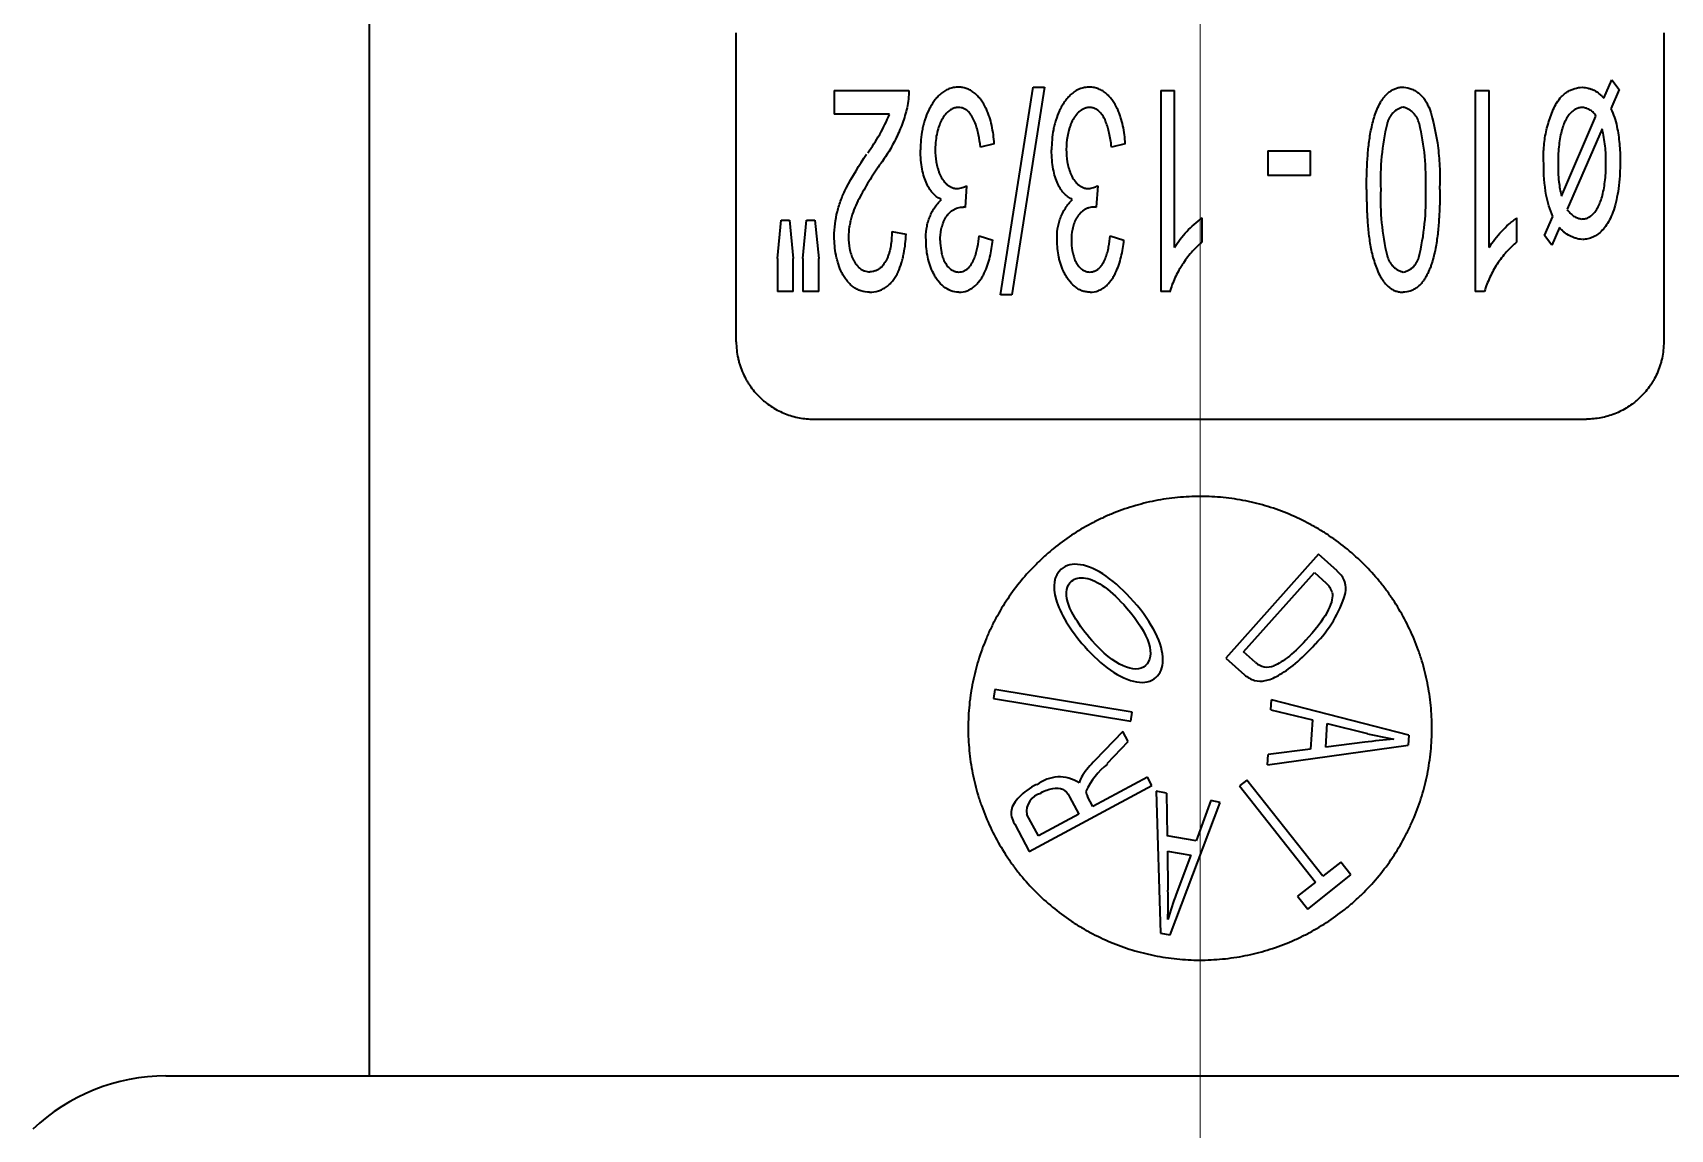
# Model space of a CAD drawing. Extents: x 6569 to 10251, y -294 to 3100.
# Drawn here: x 8582.66 to 8603.85, y 2114.04 to 2128.23 of the extents above; entities that cross this region are included whole.
import ezdxf

# ---------------------------------------------------------------- set-up
doc = ezdxf.new("R2010")
doc.units = 0
doc.header["$LTSCALE"] = 5
doc.layers.get('0').update_dxf_attribs({"linetype": 'CONTINUOUS', "lineweight": 0})
doc.layers.add('1', color=7, linetype='CONTINUOUS', true_color=0xffffff)

msp = doc.modelspace()

# ---------------------------------------------------------------- linework, layer by layer
at = {"color": 4}
msp.add_line((8597.764, 2147.726), (8597.764, 2047.726), dxfattribs=at)
at = {"layer": '1', "color": 7, "linetype": 'Continuous', "lineweight": 35}
for p, q in [((8587.014, 2154.226), (8587.014, 2114.726)), ((8591.764, 2124.226), (8591.764, 2128.226)), ((8603.764, 2128.226), (8603.764, 2124.226)), ((8602.988, 2127.378), (8603.091, 2127.617)), ((8603.091, 2127.617), (8603.186, 2127.49)), ((8593.03, 2127.479), (8593.995, 2127.479)), ((8593.03, 2127.479), (8593.03, 2127.171)), ((8595.184, 2124.835), (8595.606, 2127.522)), ((8595.751, 2127.522), (8595.329, 2124.835)), ((8595.606, 2127.522), (8595.751, 2127.522)), ((8597.255, 2127.479), (8597.433, 2127.479)), ((8597.255, 2127.479), (8597.255, 2124.879)), ((8597.433, 2125.445), (8597.433, 2127.479)), ((8601.325, 2127.479), (8601.504, 2127.479)), ((8601.325, 2127.479), (8601.325, 2124.879)), ((8601.504, 2125.445), (8601.504, 2127.479)), ((8603.186, 2127.49), (8603.079, 2127.243)), ((8593.745, 2127.171), (8593.03, 2127.171)), ((8602.441, 2126.113), (8602.887, 2127.148)), ((8602.966, 2126.981), (8602.516, 2125.941)), ((8595.101, 2126.789), (8594.923, 2126.747)), ((8596.797, 2126.789), (8596.619, 2126.747)), ((8598.642, 2126.698), (8599.193, 2126.698)), ((8598.642, 2126.698), (8598.642, 2126.377)), ((8599.193, 2126.377), (8599.193, 2126.698)), ((8599.193, 2126.377), (8598.642, 2126.377)), ((8594.728, 2125.966), (8594.748, 2126.246)), ((8596.425, 2125.967), (8596.445, 2126.246)), ((8592.297, 2125.305), (8592.344, 2125.8)), ((8592.344, 2125.8), (8592.451, 2125.8)), ((8592.451, 2125.8), (8592.501, 2125.305)), ((8592.626, 2125.305), (8592.671, 2125.8)), ((8592.671, 2125.8), (8592.78, 2125.8)), ((8592.78, 2125.8), (8592.83, 2125.305)), ((8597.792, 2125.52), (8597.792, 2125.829)), ((8601.863, 2125.52), (8601.863, 2125.829)), ((8602.221, 2125.604), (8602.328, 2125.85)), ((8602.415, 2125.706), (8602.318, 2125.479)), ((8593.777, 2125.653), (8593.961, 2125.62)), ((8594.905, 2125.6), (8595.083, 2125.542)), ((8596.601, 2125.6), (8596.779, 2125.542)), ((8602.318, 2125.479), (8602.221, 2125.604)), ((8592.297, 2125.305), (8592.297, 2124.879)), ((8592.501, 2124.879), (8592.501, 2125.305)), ((8592.626, 2125.305), (8592.626, 2124.879)), ((8592.83, 2124.879), (8592.83, 2125.305)), ((8592.501, 2124.879), (8592.297, 2124.879)), ((8592.83, 2124.879), (8592.626, 2124.879)), ((8595.329, 2124.835), (8595.184, 2124.835)), ((8597.37, 2124.879), (8597.255, 2124.879)), ((8601.444, 2124.879), (8601.325, 2124.879)), ((8592.764, 2123.226), (8602.764, 2123.226)), ((8599.296, 2121.478), (8598.098, 2120.135)), ((8599.539, 2121.261), (8599.296, 2121.478)), ((8598.328, 2120.214), (8599.244, 2121.24)), ((8599.244, 2121.24), (8599.398, 2121.102)), ((8598.482, 2120.077), (8598.328, 2120.214)), ((8598.098, 2120.135), (8598.339, 2119.919)), ((8595.111, 2119.727), (8595.091, 2119.61)), ((8595.091, 2119.61), (8596.867, 2119.316)), ((8596.886, 2119.434), (8595.111, 2119.727)), ((8598.681, 2119.466), (8598.689, 2119.592)), ((8600.464, 2119.135), (8598.689, 2119.592)), ((8596.867, 2119.316), (8596.886, 2119.434)), ((8598.681, 2119.466), (8599.219, 2119.335)), ((8599.219, 2119.335), (8599.195, 2118.957)), ((8596.765, 2119.184), (8596.401, 2118.809)), ((8596.835, 2119.054), (8596.765, 2119.184)), ((8599.39, 2118.982), (8599.409, 2119.287)), ((8599.409, 2119.287), (8599.932, 2119.156)), ((8600.464, 2119.135), (8600.456, 2119.008)), ((8596.562, 2118.771), (8596.835, 2119.054)), ((8598.637, 2118.751), (8600.456, 2119.008)), ((8599.195, 2118.957), (8598.645, 2118.887)), ((8599.895, 2119.044), (8599.39, 2118.982)), ((8598.637, 2118.751), (8598.645, 2118.887)), ((8595.555, 2117.633), (8597.14, 2118.487)), ((8597.084, 2118.592), (8596.379, 2118.213)), ((8597.14, 2118.487), (8597.084, 2118.592)), ((8598.368, 2118.556), (8598.274, 2118.482)), ((8598.274, 2118.482), (8599.258, 2117.236)), ((8599.351, 2117.31), (8598.368, 2118.556)), ((8596.077, 2118.34), (8596.198, 2118.115)), ((8596.379, 2118.213), (8596.309, 2118.343)), ((8597.33, 2118.388), (8597.196, 2118.411)), ((8597.196, 2118.411), (8597.251, 2116.575)), ((8597.33, 2118.388), (8597.34, 2117.834)), ((8597.377, 2116.553), (8598.026, 2118.267)), ((8597.902, 2118.289), (8597.713, 2117.769)), ((8598.026, 2118.267), (8597.902, 2118.289)), ((8595.674, 2117.833), (8595.524, 2118.111)), ((8596.198, 2118.115), (8595.674, 2117.833)), ((8595.366, 2117.985), (8595.555, 2117.633)), ((8597.713, 2117.769), (8597.34, 2117.834)), ((8597.343, 2117.637), (8597.349, 2117.129)), ((8597.343, 2117.637), (8597.644, 2117.584)), ((8597.644, 2117.584), (8597.456, 2117.079)), ((8599.584, 2117.493), (8599.351, 2117.31)), ((8599.716, 2117.327), (8599.584, 2117.493)), ((8599.258, 2117.236), (8599.025, 2117.052)), ((8599.157, 2116.885), (8599.716, 2117.327)), ((8599.025, 2117.052), (8599.157, 2116.885)), ((8597.251, 2116.575), (8597.377, 2116.553)), ((8584.385, 2114.726), (8611.144, 2114.726))]:
    msp.add_line(p, q, dxfattribs=at)
for centre, radius, start, end in [((8599.27, 2120.958), 0.405, 27.0957, 48.2605), ((8599.223, 2120.906), 0.263, 17.1388, 48.2605), ((8599.333, 2121.034), 0.317, 346.8867, 20.1022), ((8598.145, 2121.425), 1.569, 315.1419, 342.8269), ((8598.636, 2120.248), 0.23, 228.2605, 291.4392), ((8600.977, 2123.327), 4.3, 255.9385, 260.5571), ((8600.966, 2111.003), 8.112, 94.9161, 97.5911), ((8597.449, 2117.793), 1.459, 135.875, 145.744), ((8597.129, 2118.03), 0.922, 127.4414, 155.8018), ((8595.945, 2118.134), 0.462, 56.3406, 129.2567), ((8596.577, 2118.414), 0.39, 149.005, 164.3647), ((8595.755, 2118.151), 0.235, 101.8972, 189.9808), ((8596.486, 2118.437), 0.2, 188.3447, 208.311), ((8589.239, 2116.948), 8.112, 358.6035, 1.2786), ((8601.487, 2115.582), 4.3, 159.6259, 164.2445), ((8584.385, 2112.226), 2.5, 90, 133.5839)]:
    msp.add_arc(centre, radius, start, end, dxfattribs=at)
for points in [[(8593.995, 2127.479), (8593.997, 2127.404), (8593.989, 2127.33), (8593.974, 2127.257)], [(8594.637, 2127.259), (8594.622, 2127.259), (8594.591, 2127.255), (8594.546, 2127.236), (8594.501, 2127.205), (8594.459, 2127.159), (8594.42, 2127.099), (8594.387, 2127.025), (8594.361, 2126.938), (8594.343, 2126.835), (8594.338, 2126.757), (8594.338, 2126.716)], [(8596.619, 2126.747), (8596.615, 2126.78), (8596.606, 2126.842), (8596.59, 2126.927), (8596.571, 2127.003), (8596.548, 2127.07), (8596.522, 2127.128), (8596.491, 2127.176), (8596.456, 2127.213), (8596.42, 2127.239), (8596.379, 2127.255), (8596.349, 2127.259), (8596.334, 2127.259)], [(8602.713, 2127.259), (8602.697, 2127.259), (8602.666, 2127.255), (8602.622, 2127.239), (8602.581, 2127.211), (8602.541, 2127.171), (8602.505, 2127.118), (8602.472, 2127.051), (8602.445, 2126.972), (8602.424, 2126.881), (8602.408, 2126.779), (8602.398, 2126.664), (8602.396, 2126.58), (8602.396, 2126.535)], [(8603.079, 2127.243), (8603.097, 2127.206), (8603.127, 2127.131), (8603.15, 2127.053), (8603.159, 2127.013)], [(8600.184, 2127.049), (8600.151, 2126.909), (8600.105, 2126.627), (8600.096, 2126.34), (8600.102, 2126.196)], [(8600.684, 2126.196), (8600.69, 2126.341), (8600.682, 2126.627), (8600.635, 2126.91), (8600.602, 2127.05)], [(8603.158, 2127.012), (8603.173, 2126.939), (8603.194, 2126.79), (8603.201, 2126.639), (8603.2, 2126.563)], [(8593.186, 2126.214), (8593.267, 2126.367), (8593.356, 2126.514), (8593.451, 2126.656)], [(8602.243, 2126.125), (8602.22, 2126.262), (8602.21, 2126.4), (8602.211, 2126.539)], [(8602.396, 2126.535), (8602.395, 2126.456), (8602.399, 2126.378), (8602.407, 2126.299)], [(8602.707, 2125.816), (8602.722, 2125.816), (8602.751, 2125.819), (8602.793, 2125.836), (8602.833, 2125.863), (8602.872, 2125.903), (8602.908, 2125.956), (8602.939, 2126.023), (8602.966, 2126.101), (8602.988, 2126.192), (8603.004, 2126.294), (8603.014, 2126.407), (8603.016, 2126.491), (8603.016, 2126.535)], [(8603.2, 2126.563), (8603.2, 2126.498), (8603.196, 2126.373), (8603.18, 2126.207), (8603.153, 2126.06), (8603.118, 2125.932), (8603.074, 2125.824), (8603.024, 2125.736), (8602.969, 2125.667), (8602.91, 2125.615), (8602.849, 2125.579), (8602.783, 2125.557), (8602.737, 2125.552), (8602.713, 2125.552)], [(8600.102, 2126.196), (8600.096, 2126.052), (8600.104, 2125.766), (8600.151, 2125.483), (8600.184, 2125.342)], [(8600.595, 2125.318), (8600.63, 2125.462), (8600.681, 2125.753), (8600.69, 2126.048), (8600.684, 2126.196)], [(8602.328, 2125.85), (8602.29, 2125.938), (8602.262, 2126.03), (8602.243, 2126.125)], [(8602.407, 2126.299), (8602.415, 2126.236), (8602.426, 2126.174), (8602.441, 2126.113)], [(8596.425, 2125.966), (8596.416, 2125.969), (8596.406, 2125.97), (8596.397, 2125.971)], [(8595.968, 2121.284), (8595.873, 2121.2), (8595.828, 2120.924), (8596.076, 2120.507), (8596.273, 2120.282)], [(8596.907, 2120.864), (8596.788, 2120.999), (8596.547, 2121.223), (8596.201, 2121.378), (8596.031, 2121.339), (8595.968, 2121.284)], [(8596.366, 2120.36), (8596.188, 2120.564), (8595.993, 2120.894), (8596.039, 2121.075), (8596.103, 2121.13)], [(8596.103, 2121.13), (8596.148, 2121.169), (8596.272, 2121.196), (8596.528, 2121.074), (8596.716, 2120.895), (8596.813, 2120.785)], [(8597.194, 2119.883), (8597.252, 2119.934), (8597.318, 2120.088), (8597.219, 2120.451), (8597.026, 2120.726), (8596.907, 2120.864)], [(8596.813, 2120.785), (8596.966, 2120.61), (8597.156, 2120.295), (8597.126, 2120.095), (8597.058, 2120.036)], [(8599.169, 2120.404), (8599.078, 2120.302), (8598.912, 2120.141), (8598.779, 2120.058), (8598.72, 2120.034)], [(8596.273, 2120.282), (8596.377, 2120.163), (8596.606, 2119.952), (8596.957, 2119.788), (8597.13, 2119.827), (8597.194, 2119.883)], [(8597.058, 2120.036), (8596.992, 2119.978), (8596.789, 2119.977), (8596.509, 2120.197), (8596.366, 2120.36)], [(8595.647, 2118.499), (8595.56, 2118.452), (8595.406, 2118.337), (8595.297, 2118.168), (8595.328, 2118.055), (8595.366, 2117.985)], [(8595.705, 2118.392), (8595.756, 2118.419), (8595.863, 2118.458), (8595.994, 2118.452), (8596.051, 2118.388), (8596.077, 2118.34)]]:
    msp.add_open_spline(points, degree=3, dxfattribs=at)
for points, knots in [([(8594.639, 2127.522), (8594.618, 2127.522), (8594.586, 2127.52), (8594.555, 2127.513), (8594.534, 2127.507), (8594.524, 2127.504), (8594.494, 2127.492), (8594.475, 2127.483), (8594.448, 2127.466), (8594.439, 2127.46), (8594.422, 2127.447), (8594.413, 2127.44), (8594.389, 2127.418), (8594.374, 2127.403), (8594.345, 2127.371), (8594.332, 2127.354), (8594.307, 2127.318), (8594.295, 2127.3), (8594.273, 2127.262), (8594.263, 2127.242), (8594.234, 2127.184), (8594.218, 2127.143), (8594.198, 2127.08), (8594.192, 2127.059), (8594.181, 2127.016), (8594.176, 2126.995), (8594.155, 2126.886), (8594.148, 2126.798), (8594.148, 2126.71)], [0, 0, 0, 0, 0.0625, 0.09375, 0.09375, 0.125, 0.125, 0.1875, 0.1875, 0.21875, 0.21875, 0.25, 0.25, 0.3125, 0.3125, 0.375, 0.375, 0.4375, 0.4375, 0.5, 0.5, 0.625, 0.625, 0.6875, 0.6875, 0.75, 0.75, 1, 1, 1, 1]), ([(8595.101, 2126.789), (8595.099, 2126.829), (8595.095, 2126.869), (8595.085, 2126.947), (8595.078, 2126.986), (8595.061, 2127.064), (8595.051, 2127.102), (8595.032, 2127.158), (8595.025, 2127.177), (8595.01, 2127.214), (8595.002, 2127.232), (8594.976, 2127.286), (8594.956, 2127.321), (8594.921, 2127.369), (8594.909, 2127.384), (8594.889, 2127.406), (8594.882, 2127.413), (8594.868, 2127.427), (8594.861, 2127.434), (8594.838, 2127.453), (8594.822, 2127.464), (8594.797, 2127.48), (8594.788, 2127.485), (8594.771, 2127.493), (8594.744, 2127.505), (8594.716, 2127.513), (8594.688, 2127.519), (8594.678, 2127.52), (8594.659, 2127.522), (8594.649, 2127.522), (8594.639, 2127.522)], [0, 0, 0, 0, 0.125, 0.125, 0.25, 0.25, 0.375, 0.375, 0.4375, 0.4375, 0.5, 0.5, 0.625, 0.625, 0.6875, 0.6875, 0.71875, 0.71875, 0.75, 0.75, 0.8125, 0.8125, 0.84375, 0.84375, 0.875, 0.9375, 0.9375, 0.96875, 0.96875, 1, 1, 1, 1]), ([(8596.336, 2127.522), (8596.314, 2127.522), (8596.281, 2127.519), (8596.249, 2127.512), (8596.228, 2127.506), (8596.218, 2127.503), (8596.187, 2127.491), (8596.168, 2127.481), (8596.141, 2127.463), (8596.132, 2127.457), (8596.114, 2127.444), (8596.106, 2127.437), (8596.081, 2127.415), (8596.066, 2127.399), (8596.038, 2127.366), (8596.025, 2127.349), (8596.006, 2127.322), (8596, 2127.313), (8595.988, 2127.294), (8595.971, 2127.266), (8595.956, 2127.238), (8595.928, 2127.179), (8595.913, 2127.138), (8595.893, 2127.076), (8595.887, 2127.055), (8595.876, 2127.012), (8595.871, 2126.991), (8595.851, 2126.884), (8595.844, 2126.797), (8595.844, 2126.71)], [0, 0, 0, 0, 0.0625, 0.09375, 0.09375, 0.125, 0.125, 0.1875, 0.1875, 0.21875, 0.21875, 0.25, 0.25, 0.3125, 0.3125, 0.375, 0.375, 0.40625, 0.40625, 0.4375, 0.5, 0.5, 0.625, 0.625, 0.6875, 0.6875, 0.75, 0.75, 1, 1, 1, 1]), ([(8596.797, 2126.789), (8596.793, 2126.868), (8596.783, 2126.946), (8596.758, 2127.061), (8596.748, 2127.098), (8596.73, 2127.154), (8596.723, 2127.173), (8596.709, 2127.21), (8596.701, 2127.228), (8596.675, 2127.282), (8596.655, 2127.317), (8596.62, 2127.365), (8596.608, 2127.381), (8596.582, 2127.411), (8596.568, 2127.424), (8596.545, 2127.444), (8596.537, 2127.45), (8596.521, 2127.462), (8596.513, 2127.467), (8596.488, 2127.483), (8596.47, 2127.492), (8596.443, 2127.503), (8596.433, 2127.507), (8596.414, 2127.512), (8596.405, 2127.515), (8596.375, 2127.52), (8596.356, 2127.522), (8596.336, 2127.522)], [0, 0, 0, 0, 0.25, 0.25, 0.375, 0.375, 0.4375, 0.4375, 0.5, 0.5, 0.625, 0.625, 0.6875, 0.6875, 0.75, 0.75, 0.78125, 0.78125, 0.8125, 0.8125, 0.875, 0.875, 0.90625, 0.90625, 0.9375, 0.9375, 1, 1, 1, 1]), ([(8599.918, 2126.196), (8599.918, 2126.261), (8599.919, 2126.325), (8599.923, 2126.453), (8599.926, 2126.517), (8599.934, 2126.645), (8599.939, 2126.708), (8599.954, 2126.836), (8599.964, 2126.899), (8599.982, 2126.993), (8599.989, 2127.025), (8600.004, 2127.087), (8600.013, 2127.117), (8600.033, 2127.178), (8600.044, 2127.209), (8600.069, 2127.268), (8600.083, 2127.296), (8600.107, 2127.338), (8600.116, 2127.351), (8600.134, 2127.378), (8600.144, 2127.39), (8600.164, 2127.414), (8600.175, 2127.426), (8600.198, 2127.448), (8600.21, 2127.458), (8600.236, 2127.476), (8600.249, 2127.485), (8600.27, 2127.495), (8600.278, 2127.499), (8600.292, 2127.505), (8600.3, 2127.507), (8600.322, 2127.514), (8600.337, 2127.518), (8600.368, 2127.522), (8600.384, 2127.522), (8600.4, 2127.522)], [0, 0, 0, 0, 0.125, 0.125, 0.25, 0.25, 0.375, 0.375, 0.5, 0.5, 0.5625, 0.5625, 0.625, 0.625, 0.6875, 0.6875, 0.75, 0.75, 0.78125, 0.78125, 0.8125, 0.8125, 0.84375, 0.84375, 0.875, 0.875, 0.90625, 0.90625, 0.921875, 0.921875, 0.9375, 0.9375, 0.96875, 0.96875, 1, 1, 1, 1]), ([(8600.4, 2127.524), (8600.436, 2127.519), (8600.472, 2127.51), (8600.522, 2127.488), (8600.539, 2127.48), (8600.571, 2127.46), (8600.586, 2127.45), (8600.607, 2127.432), (8600.614, 2127.426), (8600.627, 2127.413), (8600.634, 2127.407), (8600.653, 2127.386), (8600.676, 2127.357), (8600.695, 2127.325), (8600.707, 2127.299), (8600.711, 2127.291), (8600.718, 2127.273), (8600.721, 2127.264), (8600.724, 2127.255)], [0, 0, 0, 0, 0.25, 0.25, 0.375, 0.375, 0.5, 0.5, 0.5625, 0.5625, 0.625, 0.625, 0.75, 0.875, 0.875, 0.9375, 0.9375, 1, 1, 1, 1]), ([(8602.38, 2127.32), (8602.397, 2127.351), (8602.419, 2127.378), (8602.449, 2127.409), (8602.455, 2127.414), (8602.468, 2127.426), (8602.475, 2127.431), (8602.495, 2127.447), (8602.522, 2127.466), (8602.552, 2127.481), (8602.574, 2127.491), (8602.582, 2127.494), (8602.598, 2127.5), (8602.605, 2127.502), (8602.644, 2127.514), (8602.676, 2127.519), (8602.709, 2127.521)], [0, 0, 0, 0, 0.25, 0.25, 0.3125, 0.3125, 0.375, 0.375, 0.5, 0.625, 0.625, 0.6875, 0.6875, 0.75, 0.75, 1, 1, 1, 1]), ([(8602.709, 2127.521), (8602.735, 2127.52), (8602.761, 2127.516), (8602.8, 2127.506), (8602.812, 2127.502), (8602.837, 2127.493), (8602.85, 2127.487), (8602.886, 2127.469), (8602.909, 2127.455), (8602.94, 2127.429), (8602.951, 2127.42), (8602.97, 2127.4), (8602.979, 2127.389), (8602.988, 2127.378)], [0, 0, 0, 0, 0.25, 0.25, 0.375, 0.375, 0.5, 0.5, 0.75, 0.75, 0.875, 0.875, 1, 1, 1, 1]), ([(8593.464, 2126.671), (8593.52, 2126.747), (8593.572, 2126.828), (8593.667, 2126.994), (8593.71, 2127.081), (8593.747, 2127.17)], [0, 0, 0, 0, 0.5, 0.5, 1, 1, 1, 1]), ([(8593.975, 2127.256), (8593.958, 2127.188), (8593.937, 2127.121), (8593.89, 2126.991), (8593.837, 2126.864), (8593.771, 2126.744), (8593.718, 2126.656), (8593.699, 2126.627), (8593.66, 2126.57), (8593.64, 2126.542), (8593.619, 2126.515)], [0, 0, 0, 0, 0.25, 0.25, 0.5, 0.75, 0.75, 0.875, 0.875, 1, 1, 1, 1]), ([(8594.923, 2126.747), (8594.916, 2126.8), (8594.908, 2126.853), (8594.892, 2126.931), (8594.886, 2126.957), (8594.872, 2127.009), (8594.864, 2127.034), (8594.845, 2127.084), (8594.835, 2127.108), (8594.815, 2127.143), (8594.808, 2127.154), (8594.793, 2127.176), (8594.785, 2127.187), (8594.766, 2127.206), (8594.757, 2127.215), (8594.741, 2127.226), (8594.735, 2127.23), (8594.724, 2127.237), (8594.719, 2127.24), (8594.701, 2127.248), (8594.689, 2127.252), (8594.663, 2127.257), (8594.65, 2127.259), (8594.637, 2127.259)], [0, 0, 0, 0, 0.25, 0.25, 0.375, 0.375, 0.5, 0.5, 0.625, 0.625, 0.6875, 0.6875, 0.75, 0.75, 0.8125, 0.8125, 0.84375, 0.84375, 0.875, 0.875, 0.9375, 0.9375, 1, 1, 1, 1]), ([(8596.334, 2127.259), (8596.319, 2127.259), (8596.305, 2127.257), (8596.278, 2127.25), (8596.264, 2127.245), (8596.239, 2127.233), (8596.227, 2127.225), (8596.204, 2127.208), (8596.194, 2127.199), (8596.174, 2127.179), (8596.165, 2127.168), (8596.148, 2127.146), (8596.139, 2127.134), (8596.117, 2127.098), (8596.105, 2127.073), (8596.089, 2127.034), (8596.084, 2127.02), (8596.074, 2126.993), (8596.07, 2126.98), (8596.059, 2126.939), (8596.053, 2126.911), (8596.039, 2126.828), (8596.034, 2126.772), (8596.034, 2126.716)], [0, 0, 0, 0, 0.0625, 0.0625, 0.125, 0.125, 0.1875, 0.1875, 0.25, 0.25, 0.3125, 0.3125, 0.375, 0.375, 0.5, 0.5, 0.5625, 0.5625, 0.625, 0.625, 0.75, 0.75, 1, 1, 1, 1]), ([(8600.391, 2127.263), (8600.366, 2127.257), (8600.342, 2127.247), (8600.309, 2127.227), (8600.298, 2127.22), (8600.277, 2127.204), (8600.268, 2127.195), (8600.25, 2127.177), (8600.241, 2127.167), (8600.225, 2127.145), (8600.211, 2127.123), (8600.201, 2127.099), (8600.191, 2127.075), (8600.188, 2127.062), (8600.185, 2127.049)], [0, 0, 0, 0, 0.25, 0.25, 0.375, 0.375, 0.5, 0.5, 0.625, 0.625, 0.75, 0.875, 0.875, 1, 1, 1, 1]), ([(8600.6, 2127.05), (8600.594, 2127.076), (8600.585, 2127.101), (8600.566, 2127.135), (8600.559, 2127.146), (8600.543, 2127.167), (8600.535, 2127.177), (8600.521, 2127.191), (8600.517, 2127.196), (8600.507, 2127.204), (8600.502, 2127.209), (8600.486, 2127.221), (8600.465, 2127.235), (8600.442, 2127.246), (8600.418, 2127.256), (8600.405, 2127.26), (8600.393, 2127.263)], [0, 0, 0, 0, 0.25, 0.25, 0.375, 0.375, 0.5, 0.5, 0.5625, 0.5625, 0.625, 0.625, 0.75, 0.875, 0.875, 1, 1, 1, 1]), ([(8600.73, 2127.257), (8600.784, 2127.084), (8600.822, 2126.91), (8600.855, 2126.645), (8600.862, 2126.556), (8600.869, 2126.377), (8600.868, 2126.287), (8600.863, 2126.197)], [0, 0, 0, 0, 0.5, 0.5, 0.75, 0.75, 1, 1, 1, 1]), ([(8602.211, 2126.539), (8602.207, 2126.608), (8602.207, 2126.675), (8602.218, 2126.81), (8602.227, 2126.877), (8602.249, 2126.976), (8602.257, 2127.009), (8602.276, 2127.074), (8602.286, 2127.106), (8602.32, 2127.201), (8602.347, 2127.262), (8602.378, 2127.321)], [0, 0, 0, 0, 0.25, 0.25, 0.5, 0.5, 0.625, 0.625, 0.75, 0.75, 1, 1, 1, 1]), ([(8602.887, 2127.148), (8602.878, 2127.164), (8602.867, 2127.179), (8602.848, 2127.198), (8602.841, 2127.204), (8602.827, 2127.216), (8602.813, 2127.226), (8602.797, 2127.234), (8602.782, 2127.242), (8602.773, 2127.245), (8602.749, 2127.254), (8602.732, 2127.257), (8602.715, 2127.259)], [0, 0, 0, 0, 0.25, 0.25, 0.375, 0.375, 0.5, 0.625, 0.625, 0.75, 0.75, 1, 1, 1, 1]), ([(8603.016, 2126.535), (8603.017, 2126.611), (8603.014, 2126.686), (8602.997, 2126.835), (8602.984, 2126.908), (8602.967, 2126.981)], [0, 0, 0, 0, 0.5, 0.5, 1, 1, 1, 1]), ([(8594.418, 2126.07), (8594.4, 2126.078), (8594.364, 2126.097), (8594.314, 2126.139), (8594.268, 2126.195), (8594.227, 2126.268), (8594.193, 2126.356), (8594.167, 2126.459), (8594.152, 2126.576), (8594.148, 2126.663), (8594.148, 2126.71)], [0, 0, 0, 0, 0.122262, 0.247653, 0.373044, 0.498435, 0.623827, 0.749218, 0.874609, 1, 1, 1, 1]), ([(8594.338, 2126.716), (8594.338, 2126.661), (8594.342, 2126.608), (8594.355, 2126.529), (8594.361, 2126.503), (8594.372, 2126.465), (8594.376, 2126.452), (8594.384, 2126.426), (8594.389, 2126.414), (8594.405, 2126.376), (8594.417, 2126.353), (8594.439, 2126.319), (8594.447, 2126.309), (8594.464, 2126.288), (8594.473, 2126.278), (8594.492, 2126.26), (8594.503, 2126.252), (8594.525, 2126.237), (8594.536, 2126.231), (8594.56, 2126.221), (8594.572, 2126.217), (8594.592, 2126.213), (8594.598, 2126.212), (8594.611, 2126.211), (8594.618, 2126.21), (8594.624, 2126.21)], [0, 0, 0, 0, 0.25, 0.25, 0.375, 0.375, 0.4375, 0.4375, 0.5, 0.5, 0.625, 0.625, 0.6875, 0.6875, 0.75, 0.75, 0.8125, 0.8125, 0.875, 0.875, 0.9375, 0.9375, 0.96875, 0.96875, 1, 1, 1, 1]), ([(8596.114, 2126.07), (8596.096, 2126.078), (8596.06, 2126.097), (8596.01, 2126.14), (8595.963, 2126.197), (8595.922, 2126.27), (8595.889, 2126.358), (8595.864, 2126.46), (8595.848, 2126.577), (8595.844, 2126.664), (8595.844, 2126.71)], [0, 0, 0, 0, 0.122256, 0.247648, 0.37304, 0.498432, 0.623824, 0.749216, 0.874608, 1, 1, 1, 1]), ([(8596.034, 2126.716), (8596.034, 2126.662), (8596.038, 2126.609), (8596.051, 2126.531), (8596.057, 2126.506), (8596.067, 2126.467), (8596.071, 2126.455), (8596.08, 2126.429), (8596.084, 2126.417), (8596.1, 2126.38), (8596.112, 2126.356), (8596.133, 2126.322), (8596.141, 2126.311), (8596.158, 2126.29), (8596.167, 2126.28), (8596.186, 2126.262), (8596.197, 2126.254), (8596.213, 2126.242), (8596.219, 2126.239), (8596.231, 2126.232), (8596.237, 2126.229), (8596.255, 2126.221), (8596.267, 2126.217), (8596.287, 2126.213), (8596.294, 2126.212), (8596.307, 2126.211), (8596.314, 2126.21), (8596.321, 2126.21)], [0, 0, 0, 0, 0.25, 0.25, 0.375, 0.375, 0.4375, 0.4375, 0.5, 0.5, 0.625, 0.625, 0.6875, 0.6875, 0.75, 0.75, 0.8125, 0.8125, 0.84375, 0.84375, 0.875, 0.875, 0.9375, 0.9375, 0.96875, 0.96875, 1, 1, 1, 1]), ([(8593.619, 2126.515), (8593.571, 2126.445), (8593.524, 2126.374), (8593.457, 2126.265), (8593.435, 2126.228), (8593.393, 2126.154), (8593.372, 2126.117), (8593.314, 2126.003), (8593.28, 2125.925), (8593.249, 2125.82), (8593.244, 2125.799), (8593.234, 2125.756), (8593.23, 2125.735), (8593.22, 2125.67), (8593.216, 2125.626), (8593.216, 2125.582)], [0, 0, 0, 0, 0.25, 0.25, 0.375, 0.375, 0.5, 0.5, 0.75, 0.75, 0.8125, 0.8125, 0.875, 0.875, 1, 1, 1, 1]), ([(8593.032, 2125.59), (8593.032, 2125.645), (8593.035, 2125.699), (8593.049, 2125.807), (8593.059, 2125.86), (8593.078, 2125.938), (8593.086, 2125.964), (8593.102, 2126.016), (8593.111, 2126.042), (8593.14, 2126.118), (8593.162, 2126.167), (8593.186, 2126.214)], [0, 0, 0, 0, 0.25, 0.25, 0.5, 0.5, 0.625, 0.625, 0.75, 0.75, 1, 1, 1, 1]), ([(8594.624, 2126.21), (8594.646, 2126.212), (8594.667, 2126.216), (8594.709, 2126.228), (8594.729, 2126.236), (8594.748, 2126.246)], [0, 0, 0, 0, 0.5, 0.5, 1, 1, 1, 1]), ([(8596.321, 2126.21), (8596.342, 2126.212), (8596.364, 2126.216), (8596.395, 2126.225), (8596.405, 2126.228), (8596.425, 2126.236), (8596.435, 2126.241), (8596.445, 2126.246)], [0, 0, 0, 0, 0.5, 0.5, 0.75, 0.75, 1, 1, 1, 1]), ([(8599.918, 2126.196), (8599.918, 2126.133), (8599.919, 2126.069), (8599.923, 2125.941), (8599.925, 2125.877), (8599.933, 2125.75), (8599.939, 2125.686), (8599.953, 2125.56), (8599.963, 2125.496), (8599.987, 2125.372), (8600.003, 2125.31), (8600.032, 2125.22), (8600.043, 2125.19), (8600.068, 2125.131), (8600.081, 2125.102), (8600.105, 2125.06), (8600.113, 2125.046), (8600.13, 2125.019), (8600.14, 2125.006), (8600.169, 2124.969), (8600.191, 2124.947), (8600.223, 2124.923), (8600.229, 2124.918), (8600.243, 2124.91), (8600.263, 2124.898), (8600.285, 2124.888), (8600.307, 2124.881), (8600.315, 2124.879), (8600.33, 2124.875), (8600.353, 2124.87), (8600.376, 2124.869), (8600.392, 2124.869)], [0, 0, 0, 0, 0.125, 0.125, 0.25, 0.25, 0.375, 0.375, 0.5, 0.5, 0.625, 0.625, 0.6875, 0.6875, 0.75, 0.75, 0.78125, 0.78125, 0.8125, 0.8125, 0.875, 0.875, 0.890625, 0.890625, 0.90625, 0.9375, 0.9375, 0.953125, 0.953125, 0.96875, 1, 1, 1, 1]), ([(8600.868, 2126.196), (8600.868, 2126.132), (8600.867, 2126.068), (8600.863, 2125.94), (8600.86, 2125.876), (8600.852, 2125.749), (8600.847, 2125.685), (8600.832, 2125.558), (8600.822, 2125.494), (8600.804, 2125.401), (8600.797, 2125.369), (8600.782, 2125.308), (8600.774, 2125.277), (8600.759, 2125.231), (8600.754, 2125.216), (8600.743, 2125.186), (8600.737, 2125.171), (8600.718, 2125.127), (8600.705, 2125.098), (8600.681, 2125.057), (8600.672, 2125.043), (8600.655, 2125.017), (8600.636, 2124.992), (8600.615, 2124.968), (8600.598, 2124.952), (8600.592, 2124.947), (8600.58, 2124.936), (8600.574, 2124.931), (8600.554, 2124.917), (8600.541, 2124.909), (8600.521, 2124.898), (8600.514, 2124.895), (8600.499, 2124.889), (8600.492, 2124.886), (8600.454, 2124.873), (8600.424, 2124.869), (8600.392, 2124.869)], [0, 0, 0, 0, 0.125, 0.125, 0.25, 0.25, 0.375, 0.375, 0.5, 0.5, 0.5625, 0.5625, 0.625, 0.625, 0.65625, 0.65625, 0.6875, 0.6875, 0.75, 0.75, 0.78125, 0.78125, 0.8125, 0.84375, 0.84375, 0.859375, 0.859375, 0.875, 0.875, 0.90625, 0.90625, 0.921875, 0.921875, 0.9375, 0.9375, 1, 1, 1, 1]), ([(8594.219, 2125.542), (8594.216, 2125.592), (8594.218, 2125.64), (8594.229, 2125.712), (8594.234, 2125.736), (8594.246, 2125.784), (8594.254, 2125.807), (8594.279, 2125.875), (8594.301, 2125.918), (8594.354, 2125.999), (8594.384, 2126.036), (8594.418, 2126.07)], [0, 0, 0, 0, 0.25, 0.25, 0.375, 0.375, 0.5, 0.5, 0.75, 0.75, 1, 1, 1, 1]), ([(8594.403, 2125.536), (8594.403, 2125.586), (8594.407, 2125.636), (8594.422, 2125.708), (8594.429, 2125.732), (8594.441, 2125.767), (8594.446, 2125.779), (8594.456, 2125.801), (8594.467, 2125.823), (8594.48, 2125.844), (8594.495, 2125.864), (8594.502, 2125.874), (8594.527, 2125.901), (8594.545, 2125.917), (8594.57, 2125.933), (8594.576, 2125.936), (8594.586, 2125.942), (8594.602, 2125.95), (8594.63, 2125.961), (8594.654, 2125.966), (8594.678, 2125.97), (8594.69, 2125.971), (8594.702, 2125.97)], [0, 0, 0, 0, 0.25, 0.25, 0.375, 0.375, 0.4375, 0.4375, 0.5, 0.5625, 0.5625, 0.625, 0.625, 0.75, 0.75, 0.78125, 0.78125, 0.8125, 0.875, 0.9375, 0.9375, 1, 1, 1, 1]), ([(8594.728, 2125.966), (8594.724, 2125.968), (8594.719, 2125.968), (8594.71, 2125.97), (8594.705, 2125.97), (8594.701, 2125.971)], [0, 0, 0, 0, 0.5, 0.5, 1, 1, 1, 1]), ([(8595.916, 2125.542), (8595.912, 2125.591), (8595.914, 2125.64), (8595.925, 2125.711), (8595.93, 2125.735), (8595.939, 2125.77), (8595.942, 2125.782), (8595.95, 2125.805), (8595.954, 2125.817), (8595.975, 2125.873), (8595.997, 2125.916), (8596.029, 2125.967), (8596.036, 2125.977), (8596.051, 2125.997), (8596.073, 2126.026), (8596.097, 2126.053), (8596.114, 2126.07)], [0, 0, 0, 0, 0.25, 0.25, 0.375, 0.375, 0.4375, 0.4375, 0.5, 0.5, 0.75, 0.75, 0.8125, 0.8125, 0.875, 1, 1, 1, 1]), ([(8596.398, 2125.97), (8596.374, 2125.971), (8596.35, 2125.967), (8596.32, 2125.958), (8596.314, 2125.956), (8596.303, 2125.952), (8596.286, 2125.945), (8596.27, 2125.936), (8596.25, 2125.922), (8596.24, 2125.914), (8596.222, 2125.898), (8596.213, 2125.89), (8596.197, 2125.871), (8596.189, 2125.862), (8596.175, 2125.841), (8596.169, 2125.831), (8596.151, 2125.799), (8596.141, 2125.777), (8596.129, 2125.742), (8596.125, 2125.73), (8596.119, 2125.706), (8596.116, 2125.694), (8596.104, 2125.634), (8596.1, 2125.586), (8596.1, 2125.536)], [0, 0, 0, 0, 0.125, 0.125, 0.15625, 0.15625, 0.1875, 0.25, 0.25, 0.3125, 0.3125, 0.375, 0.375, 0.4375, 0.4375, 0.5, 0.5, 0.625, 0.625, 0.6875, 0.6875, 0.75, 0.75, 1, 1, 1, 1]), ([(8602.516, 2125.94), (8602.527, 2125.923), (8602.539, 2125.907), (8602.56, 2125.885), (8602.567, 2125.879), (8602.582, 2125.866), (8602.59, 2125.86), (8602.615, 2125.844), (8602.632, 2125.836), (8602.668, 2125.822), (8602.686, 2125.818), (8602.705, 2125.815)], [0, 0, 0, 0, 0.25, 0.25, 0.375, 0.375, 0.5, 0.5, 0.75, 0.75, 1, 1, 1, 1]), ([(8597.434, 2125.445), (8597.481, 2125.521), (8597.534, 2125.591), (8597.654, 2125.719), (8597.72, 2125.777), (8597.792, 2125.829)], [0, 0, 0, 0, 0.5, 0.5, 1, 1, 1, 1]), ([(8601.504, 2125.445), (8601.552, 2125.522), (8601.606, 2125.592), (8601.696, 2125.688), (8601.727, 2125.719), (8601.776, 2125.762), (8601.793, 2125.776), (8601.827, 2125.804), (8601.845, 2125.817), (8601.863, 2125.829)], [0, 0, 0, 0, 0.5, 0.5, 0.75, 0.75, 0.875, 0.875, 1, 1, 1, 1]), ([(8602.708, 2125.551), (8602.68, 2125.554), (8602.653, 2125.559), (8602.613, 2125.57), (8602.6, 2125.575), (8602.574, 2125.585), (8602.561, 2125.591), (8602.523, 2125.611), (8602.5, 2125.626), (8602.466, 2125.653), (8602.455, 2125.663), (8602.435, 2125.684), (8602.425, 2125.695), (8602.415, 2125.706)], [0, 0, 0, 0, 0.25, 0.25, 0.375, 0.375, 0.5, 0.5, 0.75, 0.75, 0.875, 0.875, 1, 1, 1, 1]), ([(8593.488, 2124.869), (8593.45, 2124.869), (8593.413, 2124.874), (8593.368, 2124.889), (8593.359, 2124.892), (8593.342, 2124.9), (8593.316, 2124.912), (8593.292, 2124.927), (8593.269, 2124.944), (8593.262, 2124.95), (8593.247, 2124.963), (8593.24, 2124.969), (8593.219, 2124.99), (8593.206, 2125.004), (8593.182, 2125.035), (8593.171, 2125.051), (8593.149, 2125.084), (8593.139, 2125.102), (8593.112, 2125.155), (8593.097, 2125.192), (8593.079, 2125.249), (8593.073, 2125.269), (8593.063, 2125.308), (8593.058, 2125.328), (8593.047, 2125.387), (8593.041, 2125.428), (8593.034, 2125.508), (8593.032, 2125.549), (8593.032, 2125.59)], [0, 0, 0, 0, 0.125, 0.125, 0.15625, 0.15625, 0.1875, 0.25, 0.25, 0.28125, 0.28125, 0.3125, 0.3125, 0.375, 0.375, 0.4375, 0.4375, 0.5, 0.5, 0.625, 0.625, 0.6875, 0.6875, 0.75, 0.75, 0.875, 0.875, 1, 1, 1, 1]), ([(8593.216, 2125.582), (8593.216, 2125.532), (8593.221, 2125.482), (8593.232, 2125.421), (8593.235, 2125.409), (8593.241, 2125.385), (8593.245, 2125.373), (8593.256, 2125.338), (8593.265, 2125.315), (8593.281, 2125.282), (8593.287, 2125.271), (8593.3, 2125.25), (8593.313, 2125.23), (8593.329, 2125.212), (8593.341, 2125.199), (8593.345, 2125.194), (8593.354, 2125.186), (8593.359, 2125.182), (8593.373, 2125.171), (8593.382, 2125.165), (8593.397, 2125.156), (8593.403, 2125.153), (8593.413, 2125.148), (8593.419, 2125.146), (8593.446, 2125.136), (8593.469, 2125.132), (8593.492, 2125.132)], [0, 0, 0, 0, 0.25, 0.25, 0.3125, 0.3125, 0.375, 0.375, 0.5, 0.5, 0.5625, 0.5625, 0.625, 0.6875, 0.6875, 0.71875, 0.71875, 0.75, 0.75, 0.8125, 0.8125, 0.84375, 0.84375, 0.875, 0.875, 1, 1, 1, 1]), ([(8593.488, 2124.869), (8593.527, 2124.869), (8593.565, 2124.874), (8593.612, 2124.888), (8593.622, 2124.892), (8593.64, 2124.899), (8593.667, 2124.911), (8593.692, 2124.927), (8593.724, 2124.951), (8593.74, 2124.964), (8593.768, 2124.993), (8593.782, 2125.009), (8593.806, 2125.041), (8593.818, 2125.059), (8593.839, 2125.094), (8593.849, 2125.113), (8593.875, 2125.169), (8593.89, 2125.208), (8593.908, 2125.268), (8593.913, 2125.288), (8593.923, 2125.329), (8593.928, 2125.35), (8593.94, 2125.411), (8593.946, 2125.452), (8593.956, 2125.536), (8593.959, 2125.578), (8593.961, 2125.62)], [0, 0, 0, 0, 0.125, 0.125, 0.15625, 0.15625, 0.1875, 0.25, 0.25, 0.3125, 0.3125, 0.375, 0.375, 0.4375, 0.4375, 0.5, 0.5, 0.625, 0.625, 0.6875, 0.6875, 0.75, 0.75, 0.875, 0.875, 1, 1, 1, 1]), ([(8593.777, 2125.653), (8593.777, 2125.597), (8593.773, 2125.542), (8593.761, 2125.459), (8593.756, 2125.432), (8593.745, 2125.391), (8593.742, 2125.378), (8593.733, 2125.351), (8593.728, 2125.338), (8593.718, 2125.312), (8593.713, 2125.3), (8593.7, 2125.275), (8593.694, 2125.263), (8593.672, 2125.228), (8593.655, 2125.207), (8593.63, 2125.184), (8593.625, 2125.18), (8593.614, 2125.172), (8593.598, 2125.16), (8593.58, 2125.151), (8593.562, 2125.144), (8593.556, 2125.142), (8593.543, 2125.138), (8593.524, 2125.134), (8593.505, 2125.132), (8593.492, 2125.132)], [0, 0, 0, 0, 0.25, 0.25, 0.375, 0.375, 0.4375, 0.4375, 0.5, 0.5, 0.5625, 0.5625, 0.625, 0.625, 0.75, 0.75, 0.78125, 0.78125, 0.8125, 0.875, 0.875, 0.90625, 0.90625, 0.9375, 1, 1, 1, 1]), ([(8594.645, 2124.869), (8594.609, 2124.869), (8594.574, 2124.875), (8594.506, 2124.901), (8594.475, 2124.919), (8594.419, 2124.965), (8594.394, 2124.991), (8594.361, 2125.034), (8594.35, 2125.05), (8594.331, 2125.081), (8594.322, 2125.097), (8594.297, 2125.146), (8594.283, 2125.179), (8594.259, 2125.249), (8594.249, 2125.285), (8594.234, 2125.358), (8594.228, 2125.394), (8594.221, 2125.468), (8594.219, 2125.505), (8594.219, 2125.542)], [0, 0, 0, 0, 0.125, 0.125, 0.25, 0.25, 0.375, 0.375, 0.4375, 0.4375, 0.5, 0.5, 0.625, 0.625, 0.75, 0.75, 0.875, 0.875, 1, 1, 1, 1]), ([(8594.403, 2125.536), (8594.403, 2125.493), (8594.407, 2125.449), (8594.418, 2125.385), (8594.423, 2125.364), (8594.435, 2125.322), (8594.442, 2125.301), (8594.456, 2125.271), (8594.461, 2125.262), (8594.471, 2125.243), (8594.477, 2125.233), (8594.495, 2125.206), (8594.509, 2125.19), (8594.529, 2125.173), (8594.533, 2125.169), (8594.542, 2125.163), (8594.546, 2125.16), (8594.56, 2125.151), (8594.569, 2125.146), (8594.584, 2125.14), (8594.589, 2125.139), (8594.599, 2125.136), (8594.604, 2125.134), (8594.62, 2125.131), (8594.63, 2125.13), (8594.641, 2125.13)], [0, 0, 0, 0, 0.25, 0.25, 0.375, 0.375, 0.5, 0.5, 0.5625, 0.5625, 0.625, 0.625, 0.75, 0.75, 0.78125, 0.78125, 0.8125, 0.8125, 0.875, 0.875, 0.90625, 0.90625, 0.9375, 0.9375, 1, 1, 1, 1]), ([(8594.641, 2125.13), (8594.665, 2125.13), (8594.688, 2125.135), (8594.722, 2125.149), (8594.732, 2125.155), (8594.752, 2125.169), (8594.761, 2125.177), (8594.787, 2125.203), (8594.801, 2125.223), (8594.82, 2125.255), (8594.826, 2125.266), (8594.836, 2125.288), (8594.841, 2125.299), (8594.855, 2125.333), (8594.862, 2125.357), (8594.875, 2125.404), (8594.881, 2125.428), (8594.894, 2125.501), (8594.901, 2125.55), (8594.905, 2125.6)], [0, 0, 0, 0, 0.125, 0.125, 0.1875, 0.1875, 0.25, 0.25, 0.375, 0.375, 0.4375, 0.4375, 0.5, 0.5, 0.625, 0.625, 0.75, 0.75, 1, 1, 1, 1]), ([(8594.645, 2124.869), (8594.681, 2124.869), (8594.716, 2124.875), (8594.758, 2124.89), (8594.767, 2124.894), (8594.783, 2124.902), (8594.807, 2124.914), (8594.829, 2124.93), (8594.85, 2124.947), (8594.857, 2124.953), (8594.87, 2124.966), (8594.889, 2124.985), (8594.906, 2125.007), (8594.928, 2125.036), (8594.938, 2125.051), (8594.957, 2125.083), (8594.965, 2125.099), (8594.99, 2125.149), (8595.003, 2125.183), (8595.027, 2125.252), (8595.037, 2125.288), (8595.055, 2125.359), (8595.062, 2125.396), (8595.074, 2125.469), (8595.079, 2125.506), (8595.083, 2125.542)], [0, 0, 0, 0, 0.125, 0.125, 0.15625, 0.15625, 0.1875, 0.25, 0.25, 0.28125, 0.28125, 0.3125, 0.375, 0.375, 0.4375, 0.4375, 0.5, 0.5, 0.625, 0.625, 0.75, 0.75, 0.875, 0.875, 1, 1, 1, 1]), ([(8596.341, 2124.869), (8596.323, 2124.869), (8596.305, 2124.87), (8596.278, 2124.875), (8596.269, 2124.877), (8596.252, 2124.882), (8596.243, 2124.885), (8596.217, 2124.895), (8596.201, 2124.903), (8596.177, 2124.917), (8596.17, 2124.922), (8596.155, 2124.933), (8596.147, 2124.939), (8596.112, 2124.968), (8596.087, 2124.995), (8596.054, 2125.038), (8596.044, 2125.054), (8596.025, 2125.085), (8596.016, 2125.101), (8595.991, 2125.15), (8595.977, 2125.183), (8595.96, 2125.235), (8595.954, 2125.253), (8595.945, 2125.289), (8595.941, 2125.306), (8595.93, 2125.36), (8595.924, 2125.396), (8595.917, 2125.469), (8595.915, 2125.506), (8595.915, 2125.542)], [0, 0, 0, 0, 0.0625, 0.0625, 0.09375, 0.09375, 0.125, 0.125, 0.1875, 0.1875, 0.21875, 0.21875, 0.25, 0.25, 0.375, 0.375, 0.4375, 0.4375, 0.5, 0.5, 0.625, 0.625, 0.6875, 0.6875, 0.75, 0.75, 0.875, 0.875, 1, 1, 1, 1]), ([(8596.1, 2125.536), (8596.1, 2125.493), (8596.103, 2125.45), (8596.114, 2125.387), (8596.119, 2125.366), (8596.128, 2125.335), (8596.131, 2125.325), (8596.138, 2125.304), (8596.142, 2125.294), (8596.155, 2125.264), (8596.165, 2125.245), (8596.183, 2125.218), (8596.19, 2125.209), (8596.204, 2125.193), (8596.212, 2125.185), (8596.228, 2125.17), (8596.236, 2125.164), (8596.255, 2125.152), (8596.264, 2125.147), (8596.284, 2125.139), (8596.294, 2125.136), (8596.316, 2125.131), (8596.327, 2125.13), (8596.338, 2125.13)], [0, 0, 0, 0, 0.25, 0.25, 0.375, 0.375, 0.4375, 0.4375, 0.5, 0.5, 0.625, 0.625, 0.6875, 0.6875, 0.75, 0.75, 0.8125, 0.8125, 0.875, 0.875, 0.9375, 0.9375, 1, 1, 1, 1]), ([(8596.338, 2125.13), (8596.35, 2125.13), (8596.362, 2125.131), (8596.38, 2125.135), (8596.386, 2125.137), (8596.397, 2125.141), (8596.403, 2125.143), (8596.42, 2125.15), (8596.43, 2125.157), (8596.445, 2125.167), (8596.45, 2125.171), (8596.459, 2125.179), (8596.473, 2125.192), (8596.484, 2125.206), (8596.499, 2125.226), (8596.506, 2125.236), (8596.524, 2125.268), (8596.534, 2125.29), (8596.552, 2125.336), (8596.559, 2125.359), (8596.572, 2125.407), (8596.577, 2125.431), (8596.591, 2125.503), (8596.597, 2125.551), (8596.601, 2125.6)], [0, 0, 0, 0, 0.0625, 0.0625, 0.09375, 0.09375, 0.125, 0.125, 0.1875, 0.1875, 0.21875, 0.21875, 0.25, 0.3125, 0.3125, 0.375, 0.375, 0.5, 0.5, 0.625, 0.625, 0.75, 0.75, 1, 1, 1, 1]), ([(8596.341, 2124.869), (8596.378, 2124.869), (8596.414, 2124.875), (8596.457, 2124.891), (8596.465, 2124.895), (8596.482, 2124.903), (8596.506, 2124.916), (8596.528, 2124.932), (8596.549, 2124.95), (8596.556, 2124.956), (8596.569, 2124.969), (8596.575, 2124.975), (8596.594, 2124.996), (8596.605, 2125.01), (8596.627, 2125.039), (8596.636, 2125.055), (8596.655, 2125.087), (8596.664, 2125.103), (8596.688, 2125.152), (8596.701, 2125.186), (8596.725, 2125.255), (8596.735, 2125.29), (8596.752, 2125.361), (8596.759, 2125.397), (8596.771, 2125.47), (8596.776, 2125.506), (8596.779, 2125.542)], [0, 0, 0, 0, 0.125, 0.125, 0.15625, 0.15625, 0.1875, 0.25, 0.25, 0.28125, 0.28125, 0.3125, 0.3125, 0.375, 0.375, 0.4375, 0.4375, 0.5, 0.5, 0.625, 0.625, 0.75, 0.75, 0.875, 0.875, 1, 1, 1, 1]), ([(8597.792, 2125.52), (8597.742, 2125.477), (8597.695, 2125.431), (8597.61, 2125.333), (8597.57, 2125.281), (8597.526, 2125.212), (8597.517, 2125.198), (8597.5, 2125.17), (8597.492, 2125.156), (8597.468, 2125.112), (8597.453, 2125.083), (8597.412, 2124.993), (8597.389, 2124.932), (8597.37, 2124.869)], [0, 0, 0, 0, 0.25, 0.25, 0.5, 0.5, 0.5625, 0.5625, 0.625, 0.625, 0.75, 0.75, 1, 1, 1, 1]), ([(8601.863, 2125.52), (8601.814, 2125.479), (8601.769, 2125.434), (8601.685, 2125.339), (8601.646, 2125.288), (8601.592, 2125.206), (8601.575, 2125.178), (8601.543, 2125.121), (8601.528, 2125.092), (8601.487, 2125.003), (8601.463, 2124.942), (8601.444, 2124.879)], [0, 0, 0, 0, 0.25, 0.25, 0.5, 0.5, 0.625, 0.625, 0.75, 0.75, 1, 1, 1, 1]), ([(8600.185, 2125.343), (8600.191, 2125.317), (8600.2, 2125.292), (8600.219, 2125.257), (8600.226, 2125.246), (8600.242, 2125.225), (8600.25, 2125.215), (8600.264, 2125.201), (8600.269, 2125.197), (8600.279, 2125.188), (8600.284, 2125.184), (8600.299, 2125.172), (8600.321, 2125.158), (8600.344, 2125.146), (8600.369, 2125.137), (8600.381, 2125.133), (8600.394, 2125.13)], [0, 0, 0, 0, 0.25, 0.25, 0.375, 0.375, 0.5, 0.5, 0.5625, 0.5625, 0.625, 0.625, 0.75, 0.875, 0.875, 1, 1, 1, 1]), ([(8600.395, 2125.129), (8600.418, 2125.134), (8600.441, 2125.142), (8600.472, 2125.159), (8600.483, 2125.165), (8600.502, 2125.179), (8600.521, 2125.194), (8600.537, 2125.212), (8600.552, 2125.231), (8600.559, 2125.241), (8600.572, 2125.261), (8600.577, 2125.272), (8600.587, 2125.294), (8600.591, 2125.306), (8600.594, 2125.318)], [0, 0, 0, 0, 0.25, 0.25, 0.375, 0.375, 0.5, 0.625, 0.625, 0.75, 0.75, 0.875, 0.875, 1, 1, 1, 1]), ([(8591.764, 2124.226), (8591.764, 2124.155), (8591.772, 2124.085), (8591.79, 2123.999), (8591.794, 2123.982), (8591.804, 2123.948), (8591.809, 2123.932), (8591.825, 2123.882), (8591.837, 2123.85), (8591.865, 2123.787), (8591.88, 2123.757), (8591.906, 2123.713), (8591.914, 2123.699), (8591.933, 2123.671), (8591.942, 2123.657), (8591.99, 2123.589), (8592.033, 2123.541), (8592.092, 2123.485), (8592.104, 2123.475), (8592.129, 2123.454), (8592.141, 2123.444), (8592.179, 2123.414), (8592.205, 2123.396), (8592.285, 2123.346), (8592.341, 2123.318), (8592.429, 2123.284), (8592.458, 2123.274), (8592.518, 2123.256), (8592.548, 2123.249), (8592.639, 2123.232), (8592.701, 2123.226), (8592.764, 2123.226)], [0, 0, 0, 0, 0.125, 0.125, 0.15625, 0.15625, 0.1875, 0.1875, 0.25, 0.25, 0.3125, 0.3125, 0.34375, 0.34375, 0.375, 0.375, 0.5, 0.5, 0.53125, 0.53125, 0.5625, 0.5625, 0.625, 0.625, 0.75, 0.75, 0.8125, 0.8125, 0.875, 0.875, 1, 1, 1, 1]), ([(8603.764, 2124.226), (8603.764, 2124.155), (8603.757, 2124.085), (8603.738, 2123.999), (8603.734, 2123.982), (8603.725, 2123.948), (8603.72, 2123.932), (8603.704, 2123.882), (8603.691, 2123.85), (8603.664, 2123.787), (8603.648, 2123.757), (8603.623, 2123.713), (8603.614, 2123.699), (8603.596, 2123.671), (8603.587, 2123.657), (8603.538, 2123.589), (8603.495, 2123.541), (8603.436, 2123.485), (8603.424, 2123.475), (8603.4, 2123.454), (8603.387, 2123.444), (8603.349, 2123.414), (8603.323, 2123.396), (8603.243, 2123.346), (8603.188, 2123.318), (8603.1, 2123.284), (8603.07, 2123.274), (8603.011, 2123.256), (8602.981, 2123.249), (8602.889, 2123.232), (8602.827, 2123.226), (8602.764, 2123.226)], [0, 0, 0, 0, 0.125, 0.125, 0.15625, 0.15625, 0.1875, 0.1875, 0.25, 0.25, 0.3125, 0.3125, 0.34375, 0.34375, 0.375, 0.375, 0.5, 0.5, 0.53125, 0.53125, 0.5625, 0.5625, 0.625, 0.625, 0.75, 0.75, 0.8125, 0.8125, 0.875, 0.875, 1, 1, 1, 1]), ([(8600.764, 2119.225), (8600.764, 2119.325), (8600.759, 2119.424), (8600.74, 2119.619), (8600.711, 2119.813), (8600.663, 2120.004), (8600.628, 2120.122), (8600.62, 2120.145), (8600.605, 2120.192), (8600.596, 2120.216), (8600.571, 2120.286), (8600.554, 2120.332), (8600.497, 2120.468), (8600.413, 2120.644), (8600.313, 2120.811), (8600.232, 2120.933), (8600.204, 2120.973), (8600.16, 2121.033), (8600.145, 2121.052), (8600.114, 2121.091), (8600.038, 2121.187), (8599.89, 2121.349), (8599.675, 2121.545), (8599.518, 2121.662), (8599.416, 2121.731), (8599.395, 2121.744), (8599.353, 2121.771), (8599.291, 2121.81), (8599.227, 2121.846), (8599.098, 2121.915), (8598.921, 2121.999), (8598.737, 2122.066), (8598.596, 2122.109), (8598.549, 2122.122), (8598.477, 2122.14), (8598.453, 2122.146), (8598.404, 2122.157), (8598.283, 2122.183), (8598.065, 2122.216), (8597.869, 2122.226), (8597.672, 2122.226), (8597.573, 2122.222), (8597.375, 2122.202), (8597.278, 2122.188), (8597.085, 2122.15), (8596.895, 2122.102), (8596.71, 2122.036), (8596.596, 2121.989), (8596.573, 2121.98), (8596.528, 2121.96), (8596.506, 2121.949), (8596.439, 2121.918), (8596.395, 2121.896), (8596.265, 2121.827), (8596.098, 2121.726), (8595.941, 2121.611), (8595.828, 2121.518), (8595.79, 2121.486), (8595.736, 2121.436), (8595.718, 2121.42), (8595.682, 2121.386), (8595.594, 2121.3), (8595.446, 2121.138), (8595.272, 2120.904), (8595.171, 2120.737), (8595.112, 2120.628), (8595.101, 2120.606), (8595.078, 2120.562), (8595.046, 2120.496), (8595.016, 2120.429), (8594.959, 2120.294), (8594.892, 2120.11), (8594.844, 2119.92), (8594.815, 2119.775), (8594.806, 2119.726), (8594.795, 2119.653), (8594.791, 2119.628), (8594.785, 2119.579), (8594.771, 2119.455), (8594.765, 2119.332), (8594.764, 2119.232)], [0, 0, 0, 0, 0.03125, 0.03125, 0.0625, 0.09375, 0.09375, 0.101562, 0.101562, 0.109375, 0.109375, 0.125, 0.125, 0.15625, 0.1875, 0.1875, 0.203125, 0.203125, 0.210937, 0.210937, 0.21875, 0.25, 0.28125, 0.3125, 0.3125, 0.320312, 0.320312, 0.328125, 0.34375, 0.34375, 0.375, 0.40625, 0.40625, 0.421875, 0.421875, 0.429687, 0.429687, 0.4375, 0.46875, 0.5, 0.5, 0.53125, 0.53125, 0.5625, 0.5625, 0.59375, 0.625, 0.625, 0.632812, 0.632812, 0.640625, 0.640625, 0.65625, 0.65625, 0.6875, 0.71875, 0.71875, 0.734375, 0.734375, 0.742187, 0.742187, 0.75, 0.78125, 0.8125, 0.84375, 0.84375, 0.851562, 0.851562, 0.859375, 0.875, 0.875, 0.90625, 0.9375, 0.9375, 0.953125, 0.953125, 0.960938, 0.960938, 0.96875, 1, 1, 1, 1]), ([(8599.474, 2120.983), (8599.485, 2120.928), (8599.457, 2120.779), (8599.294, 2120.544), (8599.169, 2120.404)], [0, 0, 0, 0, 0.49788, 1, 1, 1, 1]), ([(8598.339, 2119.919), (8598.38, 2119.883), (8598.467, 2119.834), (8598.604, 2119.831), (8598.768, 2119.895), (8598.991, 2120.047), (8599.166, 2120.217), (8599.256, 2120.318)], [0, 0, 0, 0, 0.200129, 0.400257, 0.600386, 0.800514, 1, 1, 1, 1]), ([(8594.764, 2119.232), (8594.764, 2119.132), (8594.769, 2119.034), (8594.788, 2118.838), (8594.817, 2118.643), (8594.864, 2118.453), (8594.9, 2118.334), (8594.907, 2118.311), (8594.923, 2118.264), (8594.931, 2118.24), (8594.956, 2118.17), (8594.974, 2118.124), (8595.03, 2117.988), (8595.114, 2117.811), (8595.214, 2117.644), (8595.295, 2117.522), (8595.323, 2117.481), (8595.367, 2117.422), (8595.382, 2117.402), (8595.412, 2117.364), (8595.489, 2117.267), (8595.637, 2117.105), (8595.852, 2116.908), (8596.009, 2116.791), (8596.112, 2116.722), (8596.132, 2116.709), (8596.174, 2116.682), (8596.237, 2116.643), (8596.3, 2116.607), (8596.43, 2116.538), (8596.606, 2116.454), (8596.79, 2116.387), (8596.931, 2116.344), (8596.979, 2116.33), (8597.051, 2116.312), (8597.075, 2116.306), (8597.124, 2116.295), (8597.245, 2116.269), (8597.464, 2116.236), (8597.66, 2116.226), (8597.857, 2116.226), (8597.956, 2116.231), (8598.154, 2116.25), (8598.252, 2116.264), (8598.444, 2116.303), (8598.635, 2116.35), (8598.82, 2116.416), (8598.957, 2116.473), (8599.002, 2116.493), (8599.091, 2116.535), (8599.135, 2116.557), (8599.265, 2116.627), (8599.432, 2116.727), (8599.589, 2116.843), (8599.703, 2116.936), (8599.74, 2116.968), (8599.795, 2117.018), (8599.813, 2117.034), (8599.849, 2117.068), (8599.937, 2117.154), (8600.084, 2117.316), (8600.259, 2117.551), (8600.36, 2117.718), (8600.418, 2117.827), (8600.43, 2117.849), (8600.452, 2117.893), (8600.485, 2117.96), (8600.515, 2118.027), (8600.571, 2118.162), (8600.637, 2118.346), (8600.686, 2118.537), (8600.715, 2118.682), (8600.724, 2118.73), (8600.738, 2118.829), (8600.745, 2118.878), (8600.759, 2119.027), (8600.764, 2119.126), (8600.764, 2119.225)], [0, 0, 0, 0, 0.03125, 0.03125, 0.0625, 0.09375, 0.09375, 0.101562, 0.101562, 0.109375, 0.109375, 0.125, 0.125, 0.15625, 0.1875, 0.1875, 0.203125, 0.203125, 0.210937, 0.210937, 0.21875, 0.25, 0.28125, 0.3125, 0.3125, 0.320312, 0.320312, 0.328125, 0.34375, 0.34375, 0.375, 0.40625, 0.40625, 0.421875, 0.421875, 0.429687, 0.429687, 0.4375, 0.46875, 0.5, 0.5, 0.53125, 0.53125, 0.5625, 0.5625, 0.59375, 0.625, 0.625, 0.640625, 0.640625, 0.65625, 0.65625, 0.6875, 0.71875, 0.71875, 0.734375, 0.734375, 0.742187, 0.742187, 0.75, 0.78125, 0.8125, 0.84375, 0.84375, 0.851562, 0.851562, 0.859375, 0.875, 0.875, 0.90625, 0.9375, 0.9375, 0.953125, 0.953125, 0.96875, 0.96875, 1, 1, 1, 1])]:
    msp.add_open_spline(points, degree=3, knots=knots, dxfattribs=at)

doc.saveas('drawing.dxf')
